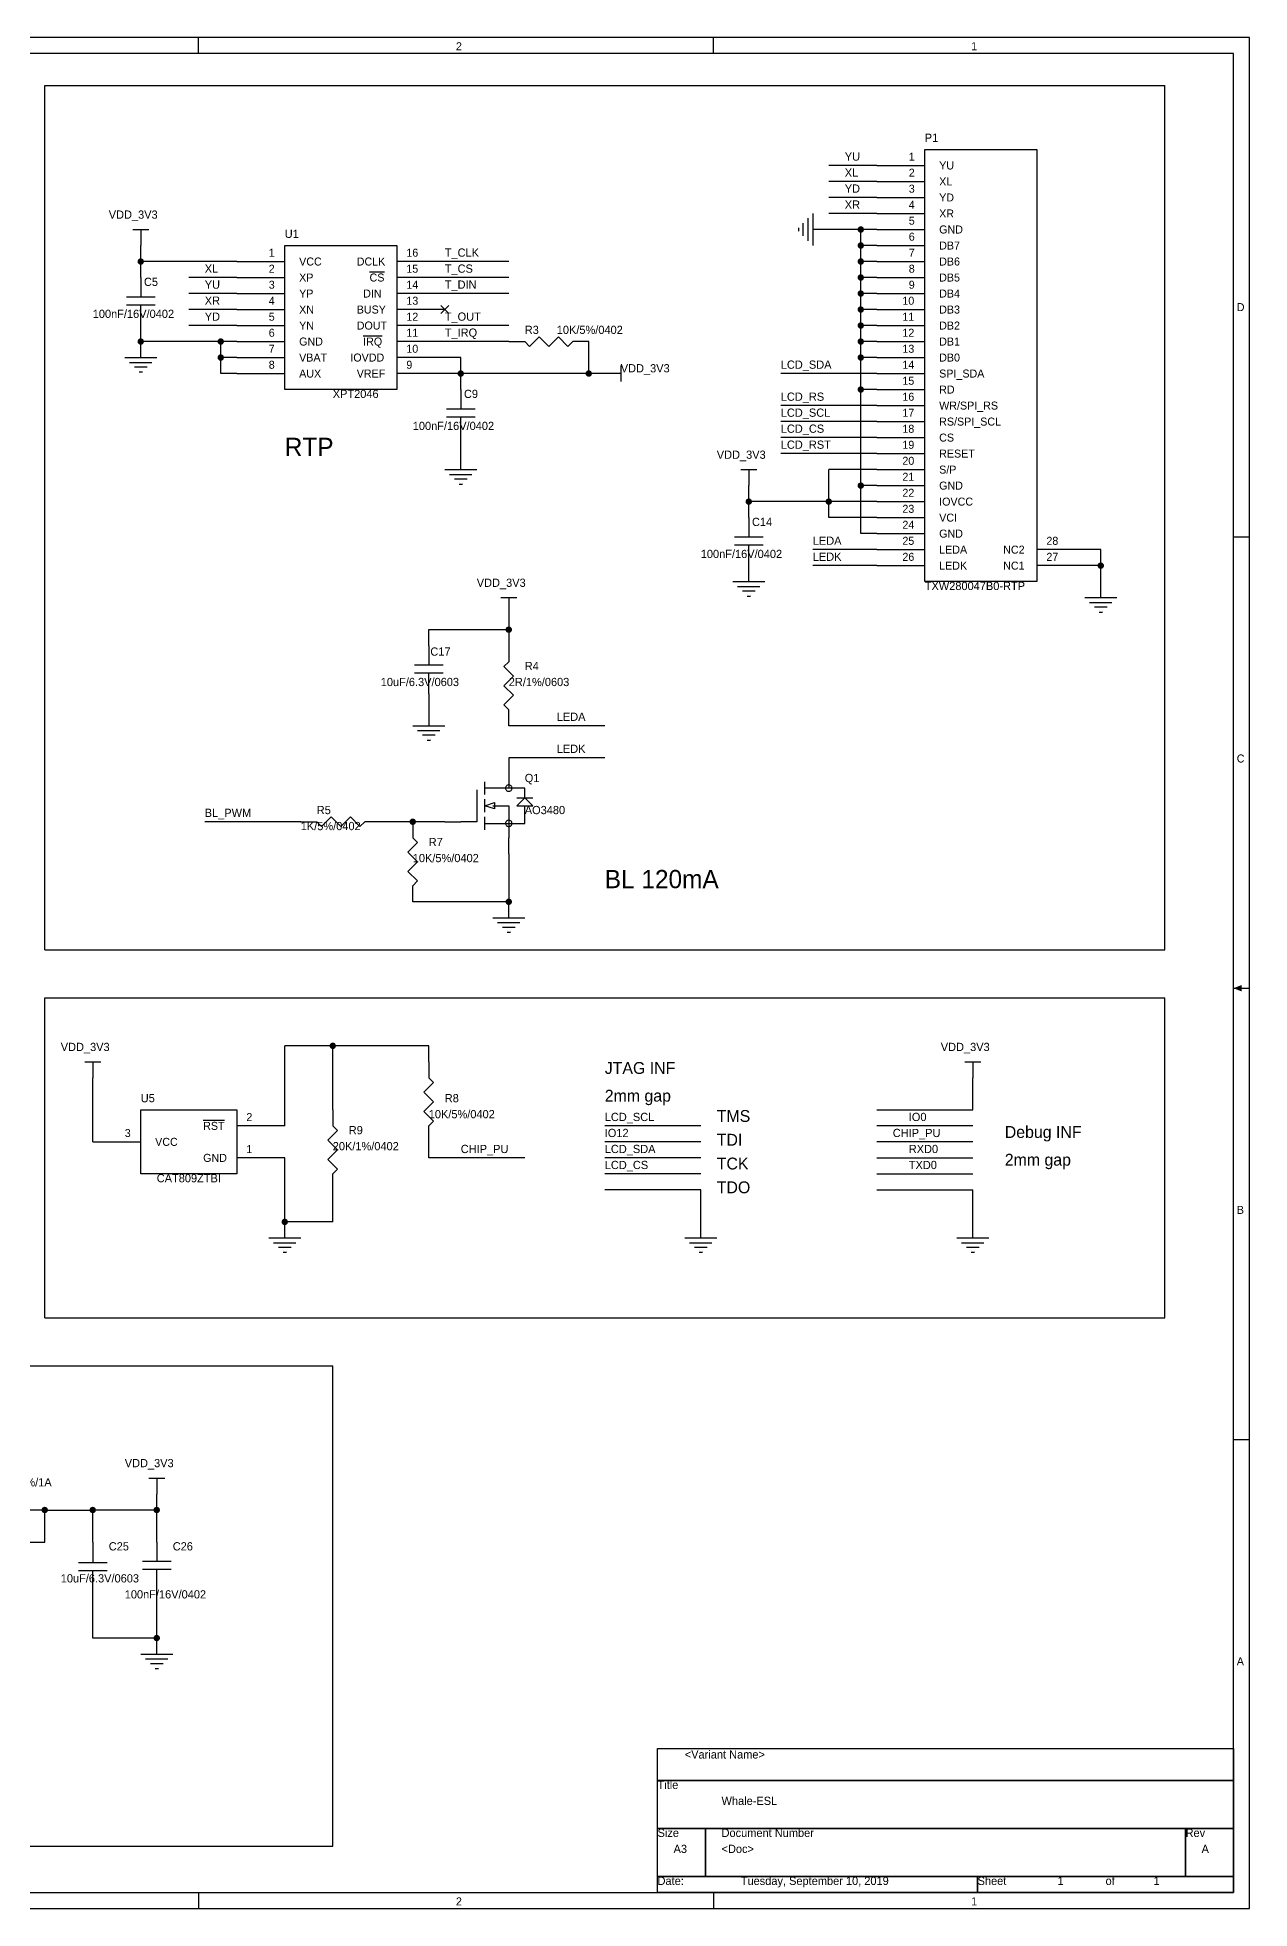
# Model space of a CAD drawing. Extents: x -3 to 417, y 3 to 299.
# Drawn here: x 224.9 to 417.3, y 2.5 to 299.5 of the extents above; entities that cross this region are included whole.
import ezdxf

# ---------------------------------------------------------------- set-up
doc = ezdxf.new("R2010")
doc.units = 0

msp = doc.modelspace()

# ---------------------------------------------------------------- linework, layer by layer
at = {"layer": 'COMMENTS'}
for points in [[(226.06, 291.846), (403.86, 291.846)], [(226.06, 154.686), (226.06, 291.846)], [(403.86, 154.686), (403.86, 291.846)], [(226.06, 154.686), (403.86, 154.686)], [(226.06, 147.066), (403.86, 147.066)], [(226.06, 96.266), (226.06, 147.066)], [(403.86, 96.266), (403.86, 147.066)], [(226.06, 96.266), (403.86, 96.266)], [(7.62, 88.646), (271.78, 88.646)], [(271.78, 12.446), (271.78, 88.646)], [(7.62, 12.446), (271.78, 12.446)]]:
    msp.add_lwpolyline(points, dxfattribs=at)
at = {"layer": 'PARTS'}
for p, q in [((358.14, 279.146), (365.76, 279.146)), ((358.14, 276.606), (365.76, 276.606)), ((358.14, 274.066), (365.76, 274.066)), ((358.14, 271.526), (365.76, 271.526)), ((358.14, 268.986), (365.76, 268.986)), ((358.14, 266.446), (365.76, 266.446)), ((241.3, 261.366), (241.3, 258.826)), ((256.54, 263.906), (264.16, 263.906)), ((256.54, 261.366), (264.16, 261.366)), ((289.56, 263.906), (281.94, 263.906)), ((289.56, 261.366), (281.94, 261.366)), ((358.14, 263.906), (365.76, 263.906)), ((358.14, 261.366), (365.76, 261.366)), ((256.54, 258.826), (264.16, 258.826)), ((289.56, 258.826), (281.94, 258.826)), ((358.14, 258.826), (365.76, 258.826)), ((241.3, 253.746), (241.3, 256.286)), ((256.54, 256.286), (264.16, 256.286)), ((289.56, 256.286), (281.94, 256.286)), ((290.195, 256.921), (288.925, 255.651)), ((288.925, 256.921), (290.195, 255.651)), ((358.14, 256.286), (365.76, 256.286)), ((256.54, 253.746), (264.16, 253.746)), ((289.56, 253.746), (281.94, 253.746)), ((358.14, 253.746), (365.76, 253.746)), ((256.54, 251.206), (264.16, 251.206)), ((289.56, 251.206), (281.94, 251.206)), ((299.72, 251.206), (302.26, 251.206)), ((312.42, 251.206), (309.88, 251.206)), ((358.14, 251.206), (365.76, 251.206)), ((256.54, 248.666), (264.16, 248.666)), ((289.56, 248.666), (281.94, 248.666)), ((358.14, 248.666), (365.76, 248.666)), ((256.54, 246.126), (264.16, 246.126)), ((289.56, 246.126), (281.94, 246.126)), ((292.1, 243.586), (292.1, 241.046)), ((358.14, 246.126), (365.76, 246.126)), ((358.14, 243.586), (365.76, 243.586)), ((358.14, 241.046), (365.76, 241.046)), ((292.1, 235.966), (292.1, 238.506)), ((358.14, 238.506), (365.76, 238.506)), ((358.14, 235.966), (365.76, 235.966)), ((358.14, 233.426), (365.76, 233.426)), ((358.14, 230.886), (365.76, 230.886)), ((358.14, 228.346), (365.76, 228.346)), ((358.14, 225.806), (365.76, 225.806)), ((337.82, 223.266), (337.82, 220.726)), ((358.14, 223.266), (365.76, 223.266)), ((358.14, 220.726), (365.76, 220.726)), ((337.82, 215.646), (337.82, 218.186)), ((358.14, 218.186), (365.76, 218.186)), ((391.16, 218.186), (383.54, 218.186)), ((358.14, 215.646), (365.76, 215.646)), ((391.16, 215.646), (383.54, 215.646)), ((287.02, 202.946), (287.02, 200.406)), ((299.72, 202.946), (299.72, 200.406)), ((287.02, 195.326), (287.02, 197.866)), ((299.72, 190.246), (299.72, 192.786)), ((299.72, 185.166), (299.72, 182.626)), ((266.7, 175.006), (269.24, 175.006)), ((279.4, 175.006), (276.86, 175.006)), ((284.48, 175.006), (284.48, 172.466)), ((289.56, 175.006), (292.1, 175.006)), ((299.72, 169.926), (299.72, 172.466)), ((284.48, 162.306), (284.48, 164.846)), ((287.02, 136.906), (287.02, 134.366)), ((271.78, 129.286), (271.78, 126.746)), ((264.16, 126.746), (256.54, 126.746)), ((287.02, 124.206), (287.02, 126.746)), ((233.68, 124.206), (241.3, 124.206)), ((264.16, 121.666), (256.54, 121.666)), ((271.78, 116.586), (271.78, 119.126)), ((233.68, 60.706), (233.68, 58.166)), ((243.84, 60.706), (243.84, 58.166)), ((233.68, 53.086), (233.68, 55.626)), ((243.84, 53.086), (243.84, 55.626))]:
    msp.add_line(p, q, dxfattribs=at)
for points in [[(365.76, 281.686), (383.54, 281.686), (383.54, 213.106), (365.76, 213.106)], [(264.16, 266.446), (281.94, 266.446), (281.94, 243.586), (264.16, 243.586)], [(300.99, 177.546), (303.53, 177.546), (302.26, 178.816), (300.99, 177.546)], [(295.91, 177.546), (297.434, 178.054), (297.434, 177.038), (295.91, 177.546)], [(256.54, 119.126), (241.3, 119.126), (241.3, 129.286), (256.54, 129.286)]]:
    msp.add_lwpolyline(points, close=True, dxfattribs=at)
for points in [[(347.218, 270.764), (347.218, 267.208)], [(347.98, 271.526), (347.98, 266.446)], [(240.03, 268.986), (242.57, 268.986)], [(241.3, 268.986), (241.3, 266.446)], [(345.694, 269.24), (345.694, 268.732)], [(346.456, 267.97), (346.456, 270.002)], [(241.3, 258.826), (241.3, 258.318)], [(239.014, 258.318), (243.586, 258.318)], [(239.014, 257.048), (243.586, 257.048)], [(241.3, 256.286), (241.3, 257.048)], [(303.022, 250.444), (302.26, 251.206)], [(304.546, 251.968), (303.022, 250.444)], [(306.07, 250.444), (304.546, 251.968)], [(307.594, 251.968), (306.07, 250.444)], [(309.118, 250.444), (307.594, 251.968)], [(309.88, 251.206), (309.118, 250.444)], [(238.76, 248.666), (243.84, 248.666)], [(239.522, 247.904), (243.078, 247.904)], [(242.316, 247.142), (240.284, 247.142)], [(317.5, 247.396), (317.5, 244.856)], [(241.046, 246.38), (241.554, 246.38)], [(317.5, 246.126), (314.96, 246.126)], [(289.814, 240.538), (294.386, 240.538)], [(292.1, 241.046), (292.1, 240.538)], [(289.814, 239.268), (294.386, 239.268)], [(292.1, 238.506), (292.1, 239.268)], [(289.56, 230.886), (294.64, 230.886)], [(290.322, 230.124), (293.878, 230.124)], [(293.116, 229.362), (291.084, 229.362)], [(336.55, 230.886), (339.09, 230.886)], [(337.82, 230.886), (337.82, 228.346)], [(291.846, 228.6), (292.354, 228.6)], [(335.534, 220.218), (340.106, 220.218)], [(337.82, 220.726), (337.82, 220.218)], [(335.534, 218.948), (340.106, 218.948)], [(337.82, 218.186), (337.82, 218.948)], [(335.28, 213.106), (340.36, 213.106)], [(336.042, 212.344), (339.598, 212.344)], [(338.836, 211.582), (336.804, 211.582)], [(337.566, 210.82), (338.074, 210.82)], [(298.45, 210.566), (300.99, 210.566)], [(299.72, 210.566), (299.72, 208.026)], [(391.16, 210.566), (396.24, 210.566)], [(391.922, 209.804), (395.478, 209.804)], [(394.716, 209.042), (392.684, 209.042)], [(393.446, 208.28), (393.954, 208.28)], [(284.734, 199.898), (289.306, 199.898)], [(287.02, 200.406), (287.02, 199.898)], [(298.958, 199.644), (299.72, 200.406)], [(300.482, 198.12), (298.958, 199.644)], [(284.734, 198.628), (289.306, 198.628)], [(287.02, 197.866), (287.02, 198.628)], [(298.958, 196.596), (300.482, 198.12)], [(300.482, 195.072), (298.958, 196.596)], [(298.958, 193.548), (300.482, 195.072)], [(299.72, 192.786), (298.958, 193.548)], [(284.48, 190.246), (289.56, 190.246)], [(285.242, 189.484), (288.798, 189.484)], [(288.036, 188.722), (286.004, 188.722)], [(286.766, 187.96), (287.274, 187.96)], [(295.91, 179.324), (295.91, 181.356)], [(299.72, 182.626), (299.72, 180.34)], [(294.64, 180.086), (294.64, 175.006)], [(302.26, 180.34), (295.91, 180.34)], [(295.91, 176.53), (295.91, 178.562)], [(300.99, 178.816), (303.53, 178.816)], [(302.26, 178.816), (302.26, 180.34)], [(271.526, 175.768), (270.002, 174.244)], [(273.05, 174.244), (271.526, 175.768)], [(274.574, 175.768), (273.05, 174.244)], [(276.098, 174.244), (274.574, 175.768)], [(295.91, 173.736), (295.91, 175.768)], [(297.18, 177.546), (299.72, 177.546)], [(299.72, 177.546), (299.72, 172.466)], [(302.26, 174.752), (302.26, 177.546)], [(270.002, 174.244), (269.24, 175.006)], [(276.86, 175.006), (276.098, 174.244)], [(284.48, 172.466), (285.242, 171.704)], [(294.64, 175.006), (292.1, 175.006)], [(295.91, 174.752), (302.26, 174.752)], [(285.242, 171.704), (283.718, 170.18)], [(283.718, 170.18), (285.242, 168.656)], [(285.242, 168.656), (283.718, 167.132)], [(283.718, 167.132), (285.242, 165.608)], [(285.242, 165.608), (284.48, 164.846)], [(297.18, 159.766), (302.26, 159.766)], [(297.942, 159.004), (301.498, 159.004)], [(300.736, 158.242), (298.704, 158.242)], [(299.466, 157.48), (299.974, 157.48)], [(232.41, 136.906), (234.95, 136.906)], [(233.68, 136.906), (233.68, 134.366)], [(372.11, 136.906), (374.65, 136.906)], [(373.38, 136.906), (373.38, 134.366)], [(287.02, 134.366), (287.782, 133.604)], [(287.782, 133.604), (286.258, 132.08)], [(286.258, 132.08), (287.782, 130.556)], [(287.782, 130.556), (286.258, 129.032)], [(286.258, 129.032), (287.782, 127.508)], [(272.542, 125.984), (271.018, 124.46)], [(271.78, 126.746), (272.542, 125.984)], [(287.782, 127.508), (287.02, 126.746)], [(271.018, 124.46), (272.542, 122.936)], [(272.542, 122.936), (271.018, 121.412)], [(271.018, 121.412), (272.542, 119.888)], [(272.542, 119.888), (271.78, 119.126)], [(261.62, 108.966), (266.7, 108.966)], [(262.382, 108.204), (265.938, 108.204)], [(265.176, 107.442), (263.144, 107.442)], [(327.66, 108.966), (332.74, 108.966)], [(328.422, 108.204), (331.978, 108.204)], [(331.216, 107.442), (329.184, 107.442)], [(370.84, 108.966), (375.92, 108.966)], [(371.602, 108.204), (375.158, 108.204)], [(374.396, 107.442), (372.364, 107.442)], [(263.906, 106.68), (264.414, 106.68)], [(329.946, 106.68), (330.454, 106.68)], [(373.126, 106.68), (373.634, 106.68)], [(242.57, 70.866), (245.11, 70.866)], [(243.84, 70.866), (243.84, 68.326)], [(235.966, 57.404), (231.394, 57.404)], [(233.68, 58.166), (233.68, 57.404)], [(241.554, 57.658), (246.126, 57.658)], [(243.84, 58.166), (243.84, 57.658)], [(235.966, 56.134), (231.394, 56.134)], [(233.68, 55.626), (233.68, 56.134)], [(241.554, 56.388), (246.126, 56.388)], [(243.84, 55.626), (243.84, 56.388)], [(241.3, 42.926), (246.38, 42.926)], [(242.062, 42.164), (245.618, 42.164)], [(244.856, 41.402), (242.824, 41.402)], [(243.586, 40.64), (244.094, 40.64)]]:
    msp.add_lwpolyline(points, dxfattribs=at)
for points in [[(300.228, 180.34, 0.0985), (300.1893, 180.5344, 0.0985), (300.0792, 180.6992, 0.0985), (299.9144, 180.8093, 0.0985), (299.72, 180.848, 0.0985), (299.5256, 180.8093, 0.0985), (299.3608, 180.6992, 0.0985), (299.2507, 180.5344, 0.0985), (299.212, 180.34, 0.0985), (299.2507, 180.1456, 0.0985), (299.3608, 179.9808, 0.0985), (299.5256, 179.8707, 0.0985), (299.72, 179.832, 0.0985), (299.9144, 179.8707, 0.0985), (300.0792, 179.9808, 0.0985), (300.1893, 180.1456, 0.0985)], [(300.228, 174.752, 0.0985), (300.1893, 174.9464, 0.0985), (300.0792, 175.1112, 0.0985), (299.9144, 175.2213, 0.0985), (299.72, 175.26, 0.0985), (299.5256, 175.2213, 0.0985), (299.3608, 175.1112, 0.0985), (299.2507, 174.9464, 0.0985), (299.212, 174.752, 0.0985), (299.2507, 174.5576, 0.0985), (299.3608, 174.3928, 0.0985), (299.5256, 174.2827, 0.0985), (299.72, 174.244, 0.0985), (299.9144, 174.2827, 0.0985), (300.0792, 174.3928, 0.0985), (300.1893, 174.5576, 0.0985)]]:
    msp.add_lwpolyline(points, format="xyb", close=True, dxfattribs=at)
at = {"layer": 'TITLE'}
for points in [[(-2.54, 2.54), (417.322, 2.54), (417.322, 299.466), (-2.54, 299.466)], [(0, 5.08), (414.782, 5.08), (414.782, 296.926), (0, 296.926)], [(323.342, 27.94), (414.782, 27.94), (414.782, 22.86), (323.342, 22.86)], [(323.342, 22.86), (414.782, 22.86), (414.782, 15.24), (323.342, 15.24)], [(323.342, 15.24), (330.962, 15.24), (330.962, 7.62), (323.342, 7.62)], [(330.962, 15.24), (407.162, 15.24), (407.162, 7.62), (330.962, 7.62)], [(407.162, 15.24), (414.782, 15.24), (414.782, 7.62), (407.162, 7.62)], [(323.342, 7.62), (374.142, 7.62), (374.142, 5.08), (323.342, 5.08)], [(374.142, 7.62), (414.782, 7.62), (414.782, 5.08), (374.142, 5.08)]]:
    msp.add_lwpolyline(points, close=True, dxfattribs=at)
for points in [[(250.444, 296.926), (250.444, 299.466)], [(332.232, 296.926), (332.232, 299.466)], [(414.782, 220.218), (417.322, 220.218)], [(414.782, 148.59), (417.322, 148.59)], [(414.782, 76.962), (417.322, 76.962)], [(250.444, 5.08), (250.444, 2.54)], [(332.232, 5.08), (332.232, 2.54)]]:
    msp.add_lwpolyline(points, dxfattribs=at)
msp.add_solid([(414.782, 148.59), (416.052, 149.098), (416.052, 148.082), (416.052, 148.59)], dxfattribs=at)
msp.add_solid([(414.782, 148.59), (416.052, 149.098), (416.052, 148.082), (416.052, 148.59)], dxfattribs=at)
msp.add_solid([(414.782, 148.59), (416.052, 149.098), (416.052, 148.082), (416.052, 148.59)], dxfattribs=at)
at = {"layer": 'WIRE'}
for points in [[(358.14, 279.146), (350.52, 279.146)], [(358.14, 276.606), (350.52, 276.606)], [(358.14, 274.066), (350.52, 274.066)], [(358.14, 271.526), (350.52, 271.526)], [(355.6, 268.986), (347.98, 268.986)], [(355.6, 266.446), (355.6, 268.986)], [(358.14, 268.986), (355.6, 268.986)], [(241.3, 263.906), (241.3, 266.446)], [(358.14, 266.446), (355.6, 266.446)], [(355.6, 263.906), (355.6, 266.446)], [(256.54, 263.906), (241.3, 263.906)], [(241.3, 261.366), (241.3, 263.906)], [(256.54, 261.366), (248.92, 261.366)], [(299.72, 263.906), (289.56, 263.906)], [(299.72, 261.366), (289.56, 261.366)], [(358.14, 263.906), (355.6, 263.906)], [(355.6, 261.366), (355.6, 263.906)], [(358.14, 261.366), (355.6, 261.366)], [(355.6, 258.826), (355.6, 261.366)], [(256.54, 258.826), (248.92, 258.826)], [(299.72, 258.826), (289.56, 258.826)], [(358.14, 258.826), (355.6, 258.826)], [(355.6, 256.286), (355.6, 258.826)], [(256.54, 256.286), (248.92, 256.286)], [(358.14, 256.286), (355.6, 256.286)], [(355.6, 253.746), (355.6, 256.286)], [(241.3, 251.206), (241.3, 253.746)], [(256.54, 253.746), (248.92, 253.746)], [(299.72, 253.746), (289.56, 253.746)], [(358.14, 253.746), (355.6, 253.746)], [(355.6, 251.206), (355.6, 253.746)], [(254, 251.206), (241.3, 251.206)], [(241.3, 248.666), (241.3, 251.206)], [(254, 248.666), (254, 251.206)], [(256.54, 251.206), (254, 251.206)], [(299.72, 251.206), (289.56, 251.206)], [(312.42, 246.126), (312.42, 251.206)], [(358.14, 251.206), (355.6, 251.206)], [(355.6, 248.666), (355.6, 251.206)], [(256.54, 248.666), (254, 248.666)], [(254, 246.126), (254, 248.666)], [(292.1, 248.666), (289.56, 248.666)], [(292.1, 246.126), (292.1, 248.666)], [(358.14, 248.666), (355.6, 248.666)], [(355.6, 243.586), (355.6, 248.666)], [(256.54, 246.126), (254, 246.126)], [(292.1, 246.126), (289.56, 246.126)], [(312.42, 246.126), (292.1, 246.126)], [(292.1, 243.586), (292.1, 246.126)], [(314.96, 246.126), (312.42, 246.126)], [(358.14, 246.126), (342.9, 246.126)], [(358.14, 243.586), (355.6, 243.586)], [(355.6, 228.346), (355.6, 243.586)], [(358.14, 241.046), (342.9, 241.046)], [(358.14, 238.506), (342.9, 238.506)], [(292.1, 230.886), (292.1, 235.966)], [(358.14, 235.966), (342.9, 235.966)], [(358.14, 233.426), (342.9, 233.426)], [(358.14, 230.886), (350.52, 230.886)], [(350.52, 225.806), (350.52, 230.886)], [(337.82, 225.806), (337.82, 228.346)], [(337.82, 223.266), (337.82, 225.806)], [(350.52, 225.806), (337.82, 225.806)], [(358.14, 225.806), (350.52, 225.806)], [(350.52, 223.266), (350.52, 225.806)], [(358.14, 228.346), (355.6, 228.346)], [(355.6, 220.726), (355.6, 228.346)], [(358.14, 223.266), (350.52, 223.266)], [(358.14, 220.726), (355.6, 220.726)], [(358.14, 218.186), (347.98, 218.186)], [(393.7, 218.186), (391.16, 218.186)], [(393.7, 215.646), (393.7, 218.186)], [(337.82, 213.106), (337.82, 215.646)], [(358.14, 215.646), (347.98, 215.646)], [(393.7, 215.646), (391.16, 215.646)], [(393.7, 210.566), (393.7, 215.646)], [(299.72, 208.026), (299.72, 205.486)], [(287.02, 202.946), (287.02, 205.486)], [(287.02, 205.486), (299.72, 205.486)], [(299.72, 205.486), (299.72, 202.946)], [(287.02, 195.326), (287.02, 190.246)], [(314.96, 190.246), (299.72, 190.246)], [(314.96, 185.166), (299.72, 185.166)], [(266.7, 175.006), (251.46, 175.006)], [(284.48, 175.006), (279.4, 175.006)], [(289.56, 175.006), (284.48, 175.006)], [(299.72, 169.926), (299.72, 162.306)], [(299.72, 162.306), (284.48, 162.306)], [(299.72, 159.766), (299.72, 162.306)], [(271.78, 139.446), (264.16, 139.446)], [(264.16, 126.746), (264.16, 139.446)], [(271.78, 129.286), (271.78, 139.446)], [(287.02, 139.446), (271.78, 139.446)], [(287.02, 136.906), (287.02, 139.446)], [(233.68, 124.206), (233.68, 134.366)], [(373.38, 129.286), (373.38, 134.366)], [(358.14, 129.286), (373.38, 129.286)], [(330.2, 126.746), (314.96, 126.746)], [(373.38, 126.746), (358.14, 126.746)], [(287.02, 121.666), (287.02, 124.206)], [(330.2, 124.206), (314.96, 124.206)], [(373.38, 124.206), (358.14, 124.206)], [(264.16, 111.506), (264.16, 121.666)], [(302.26, 121.666), (287.02, 121.666)], [(330.2, 121.666), (314.96, 121.666)], [(330.2, 119.126), (314.96, 119.126)], [(358.14, 121.666), (373.38, 121.666)], [(358.14, 119.126), (373.38, 119.126)], [(271.78, 111.506), (271.78, 116.586)], [(330.2, 116.586), (314.96, 116.586)], [(330.2, 108.966), (330.2, 116.586)], [(358.14, 116.586), (373.38, 116.586)], [(373.38, 108.966), (373.38, 116.586)], [(271.78, 111.506), (264.16, 111.506)], [(264.16, 108.966), (264.16, 111.506)], [(243.84, 65.786), (243.84, 68.326)], [(226.06, 65.786), (223.52, 65.786)], [(226.06, 60.706), (226.06, 65.786)], [(226.06, 65.786), (233.68, 65.786)], [(243.84, 65.786), (233.68, 65.786)], [(233.68, 60.706), (233.68, 65.786)], [(243.84, 60.706), (243.84, 65.786)], [(220.98, 60.706), (226.06, 60.706)], [(233.68, 45.466), (233.68, 53.086)], [(243.84, 45.466), (243.84, 53.086)], [(243.84, 45.466), (233.68, 45.466)], [(243.84, 42.926), (243.84, 45.466)]]:
    msp.add_lwpolyline(points, dxfattribs=at)
at = {"layer": 'WIRE', "const_width": 0.508}
for points in [[(355.346, 268.986, 1), (355.854, 268.986, 1)], [(241.046, 263.906, 1), (241.554, 263.906, 1)], [(355.346, 266.446, 1), (355.854, 266.446, 1)], [(355.346, 263.906, 1), (355.854, 263.906, 1)], [(355.346, 261.366, 1), (355.854, 261.366, 1)], [(355.346, 258.826, 1), (355.854, 258.826, 1)], [(355.346, 256.286, 1), (355.854, 256.286, 1)], [(355.346, 253.746, 1), (355.854, 253.746, 1)], [(241.046, 251.206, 1), (241.554, 251.206, 1)], [(253.746, 251.206, 1), (254.254, 251.206, 1)], [(355.346, 251.206, 1), (355.854, 251.206, 1)], [(253.746, 248.666, 1), (254.254, 248.666, 1)], [(291.846, 246.126, 1), (292.354, 246.126, 1)], [(312.166, 246.126, 1), (312.674, 246.126, 1)], [(355.346, 248.666, 1), (355.854, 248.666, 1)], [(355.346, 243.586, 1), (355.854, 243.586, 1)], [(355.346, 228.346, 1), (355.854, 228.346, 1)], [(337.566, 225.806, 1), (338.074, 225.806, 1)], [(350.266, 225.806, 1), (350.774, 225.806, 1)], [(393.446, 215.646, 1), (393.954, 215.646, 1)], [(299.466, 205.486, 1), (299.974, 205.486, 1)], [(284.226, 175.006, 1), (284.734, 175.006, 1)], [(299.466, 162.306, 1), (299.974, 162.306, 1)], [(271.526, 139.446, 1), (272.034, 139.446, 1)], [(263.906, 111.506, 1), (264.414, 111.506, 1)], [(225.806, 65.786, 1), (226.314, 65.786, 1)], [(233.426, 65.786, 1), (233.934, 65.786, 1)], [(243.586, 65.786, 1), (244.094, 65.786, 1)], [(243.586, 45.466, 1), (244.094, 45.466, 1)]]:
    msp.add_lwpolyline(points, format="xyb", close=True, dxfattribs=at)

# ---------------------------------------------------------------- texts
at = {"layer": 'COMMENTS'}
for s, height, p in [('RTP', 2.8965, (264.16, 233.0395)), ('BL 120mA', 2.8965, (314.96, 164.4595)), ('JTAG INF', 1.8851, (314.96, 134.9909)), ('2mm gap', 1.8851, (314.96, 130.5882)), ('TMS', 1.8851, (332.74, 127.3709)), ('TDI', 1.8851, (332.74, 123.5972)), ('Debug INF', 1.8851, (378.46, 124.8309)), ('2mm gap', 1.8851, (378.46, 120.4282)), ('TCK', 1.8851, (332.74, 119.8234)), ('TDO', 1.8851, (332.74, 116.0497))]:
    msp.add_text(s, height=height, dxfattribs=at).set_placement(p)
at = {"layer": 'PARTS'}
for s, p in [('1', (363.22, 279.908)), ('YU', (368.046, 278.511)), ('2', (363.22, 277.368)), ('XL', (368.046, 275.971)), ('4', (363.22, 272.288)), ('3', (363.22, 274.828)), ('YD', (368.046, 273.431)), ('5', (363.22, 269.748)), ('XR', (368.046, 270.891)), ('6', (363.22, 267.208)), ('GND', (368.046, 268.351)), ('1', (261.62, 264.668)), ('VCC', (266.446, 263.271)), ('DCLK', (275.59, 263.271)), ('16', (283.464, 264.668)), ('7', (363.22, 264.668)), ('DB7', (368.046, 265.811)), ('DB6', (368.046, 263.271)), ('2', (261.62, 262.128)), ('XP', (266.446, 260.731)), ('%%oCS%%o', (277.622, 260.731)), ('15', (283.464, 262.128)), ('8', (363.22, 262.128)), ('DB5', (368.046, 260.731)), ('3', (261.62, 259.588)), ('YP', (266.446, 258.191)), ('DIN', (276.606, 258.191)), ('14', (283.464, 259.588)), ('13', (283.464, 257.048)), ('10', (362.204, 257.048)), ('9', (363.22, 259.588)), ('DB4', (368.046, 258.191)), ('4', (261.62, 257.048)), ('5', (261.62, 254.508)), ('XN', (266.446, 255.651)), ('BUSY', (275.59, 255.651)), ('12', (283.464, 254.508)), ('11', (362.204, 254.508)), ('DB3', (368.046, 255.651)), ('6', (261.62, 251.968)), ('YN', (266.446, 253.111)), ('DOUT', (275.59, 253.111)), ('11', (283.464, 251.968)), ('12', (362.204, 251.968)), ('DB2', (368.046, 253.111)), ('7', (261.62, 249.428)), ('GND', (266.446, 250.571)), ('%%oIRQ%%o', (276.606, 250.571)), ('10', (283.464, 249.428)), ('13', (362.204, 249.428)), ('DB1', (368.046, 250.571)), ('8', (261.62, 246.888)), ('AUX', (266.446, 245.491)), ('VBAT', (266.446, 248.031)), ('IOVDD', (274.574, 248.031)), ('VREF', (275.59, 245.491)), ('9', (283.464, 246.888)), ('14', (362.204, 246.888)), ('SPI_SDA', (368.046, 245.491)), ('DB0', (368.046, 248.031)), ('15', (362.204, 244.348)), ('RD', (368.046, 242.951)), ('16', (362.204, 241.808)), ('17', (362.204, 239.268)), ('WR/SPI_RS', (368.046, 240.411)), ('18', (362.204, 236.728)), ('RS/SPI_SCL', (368.046, 237.871)), ('19', (362.204, 234.188)), ('CS', (368.046, 235.331)), ('20', (362.204, 231.648)), ('RESET', (368.046, 232.791)), ('21', (362.204, 229.108)), ('S/P', (368.046, 230.251)), ('GND', (368.046, 227.711)), ('22', (362.204, 226.568)), ('IOVCC', (368.046, 225.171)), ('23', (362.204, 224.028)), ('24', (362.204, 221.488)), ('VCI', (368.046, 222.631)), ('25', (362.204, 218.948)), ('GND', (368.046, 220.091)), ('28', (385.064, 218.948)), ('26', (362.204, 216.408)), ('LEDA', (368.046, 217.551)), ('NC2', (378.206, 217.551)), ('27', (385.064, 216.408)), ('LEDK', (368.046, 215.011)), ('NC1', (378.206, 215.011)), ('2', (258.064, 127.508)), ('3', (238.76, 124.968)), ('VCC', (243.586, 123.571)), ('%%oRST%%o', (251.206, 126.111)), ('GND', (251.206, 121.031)), ('1', (258.064, 122.428))]:
    msp.add_text(s, height=1.27, dxfattribs=at).set_placement(p)
at = {"layer": 'PARTTEXT'}
for s, p in [('P1', (365.76, 282.8903)), ('VDD_3V3', (236.22, 270.6983)), ('U1', (264.16, 267.6503)), ('C5', (241.808, 260.0303)), ('100nF/16V/0402', (233.68, 254.9503)), ('R3', (302.26, 252.4103)), ('10K/5%/0402', (307.34, 252.4103)), ('VDD_3V3', (317.5, 246.3143)), ('XPT2046', (271.78, 242.2503)), ('C9', (292.608, 242.2503)), ('100nF/16V/0402', (284.48, 237.1703)), ('VDD_3V3', (332.74, 232.5983)), ('C14', (338.328, 221.9303)), ('100nF/16V/0402', (330.2, 216.8503)), ('VDD_3V3', (294.64, 212.2783)), ('TXW280047B0-RTP', (365.76, 211.7703)), ('C17', (287.274, 201.3563)), ('R4', (302.26, 199.0703)), ('10uF/6.3V/0603', (279.4, 196.5303)), ('2R/1%/0603', (299.72, 196.5303)), ('Q1', (302.26, 181.2903)), ('R5', (269.24, 176.2103)), ('AO3480', (302.26, 176.2103)), ('1K/5%/0402', (266.7, 173.6703)), ('R7', (287.02, 171.1303)), ('10K/5%/0402', (284.48, 168.5903)), ('VDD_3V3', (228.6, 138.6183)), ('VDD_3V3', (368.3, 138.6183)), ('U5', (241.3, 130.4903)), ('R8', (289.56, 130.4903)), ('10K/5%/0402', (287.02, 127.9503)), ('R9', (274.32, 125.4103)), ('20K/1%/0402', (271.78, 122.8703)), ('CAT809ZTBI', (243.84, 117.7903)), ('VDD_3V3', (238.76, 72.5783)), ('4.7uH/20%/1A', (215.9, 69.5303)), ('C25', (236.22, 59.3703)), ('C26', (246.38, 59.3703)), ('10uF/6.3V/0603', (228.6, 54.2903)), ('100nF/16V/0402', (238.76, 51.7503)), ('Title', (323.342, 21.5243)), ('Size', (323.342, 13.9043)), ('Document Number', (333.502, 13.9043)), ('Rev', (407.162, 13.9043)), ('Date:', (323.342, 6.2843)), ('Sheet', (374.142, 6.2843)), ('of', (394.462, 6.2843))]:
    msp.add_text(s, height=1.3057, dxfattribs=at).set_placement(p)
at = {"layer": 'TITLE'}
for s, height, p in [('2', 1.27, (291.338, 297.434)), ('1', 1.27, (373.126, 297.434)), ('D', 1.27, (415.29, 256.032)), ('C', 1.27, (415.29, 184.404)), ('B', 1.27, (415.29, 112.776)), ('A', 1.27, (415.29, 41.148)), ('<Variant Name>', 1.3057, (327.66, 26.3503)), ('Whale-ESL', 1.3057, (333.502, 18.9843)), ('A3', 1.3057, (325.882, 11.3643)), ('<Doc>', 1.3057, (333.502, 11.3643)), ('A', 1.3057, (409.702, 11.3643)), ('Tuesday, September 10, 2019', 1.3057, (336.55, 6.2843)), ('1', 1.3057, (386.842, 6.2843)), ('1', 1.3057, (402.082, 6.2843)), ('2', 1.27, (291.338, 3.048)), ('1', 1.27, (373.126, 3.048))]:
    msp.add_text(s, height=height, dxfattribs=at).set_placement(p)
at = {"layer": 'WIRETEXT'}
for s, p in [('YU', (353.06, 279.908)), ('XL', (353.06, 277.368)), ('YD', (353.06, 274.828)), ('XR', (353.06, 272.288)), ('T_CLK', (289.56, 264.668)), ('XL', (251.46, 262.128)), ('T_CS', (289.56, 262.128)), ('YU', (251.46, 259.588)), ('XR', (251.46, 257.048)), ('T_DIN', (289.56, 259.588)), ('YD', (251.46, 254.508)), ('T_OUT', (289.56, 254.508)), ('T_IRQ', (289.56, 251.968)), ('LCD_SDA', (342.9, 246.888)), ('LCD_RS', (342.9, 241.808)), ('LCD_SCL', (342.9, 239.268)), ('LCD_CS', (342.9, 236.728)), ('LCD_RST', (342.9, 234.188)), ('LEDA', (347.98, 218.948)), ('LEDK', (347.98, 216.408)), ('LEDA', (307.34, 191.008)), ('LEDK', (307.34, 185.928)), ('BL_PWM', (251.46, 175.768)), ('LCD_SCL', (314.96, 127.508)), ('IO0', (363.22, 127.508)), ('IO12', (314.96, 124.968)), ('CHIP_PU', (360.68, 124.968)), ('CHIP_PU', (292.1, 122.428)), ('LCD_SDA', (314.96, 122.428)), ('RXD0', (363.22, 122.428)), ('LCD_CS', (314.96, 119.888)), ('TXD0', (363.22, 119.888))]:
    msp.add_text(s, height=1.3057, dxfattribs=at).set_placement(p)

doc.saveas('drawing.dxf')
